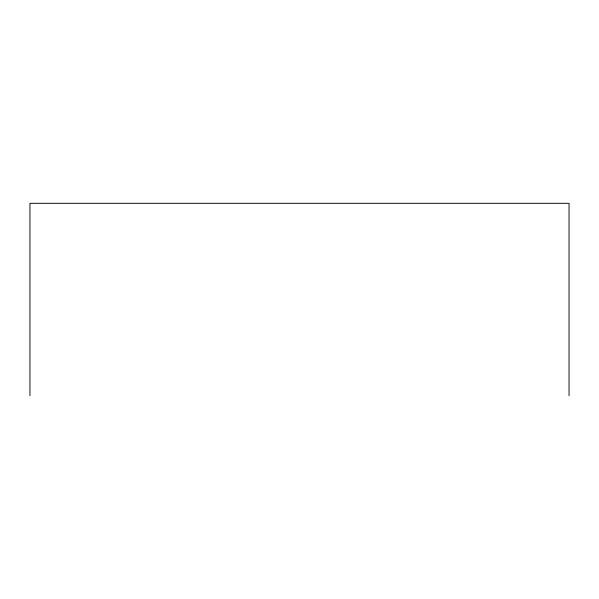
<?xml version="1.0" encoding="UTF-8"?>
<svg xmlns="http://www.w3.org/2000/svg" width="599" height="599" viewBox="0 0 599 599"><rect width="100%" height="100%" fill="white"/><g stroke="black" fill="none" stroke-linecap="round" stroke-linejoin="round"><path stroke-width="0.9" d="M569.05 395.684L569.05 203.316L29.95 203.316L29.95 395.684"/></g></svg>
